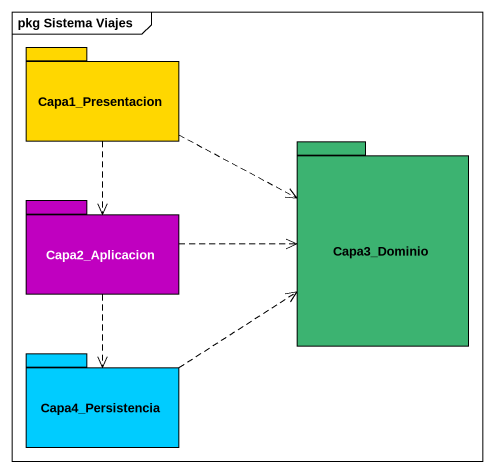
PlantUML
@startuml
mainframe pkg Sistema Viajes
package Capa1_Presentacion #FFD700 {
}
package Capa3_Dominio #3CB371 {
}
package Capa2_Aplicacion #C000C0 {
}
package Capa4_Persistencia #00CCFF {
}
Capa1_Presentacion .right.> Capa3_Dominio
Capa1_Presentacion ..> Capa2_Aplicacion
Capa2_Aplicacion .right.> Capa3_Dominio
Capa2_Aplicacion ..> Capa4_Persistencia
Capa4_Persistencia .right.> Capa3_Dominio
@enduml
